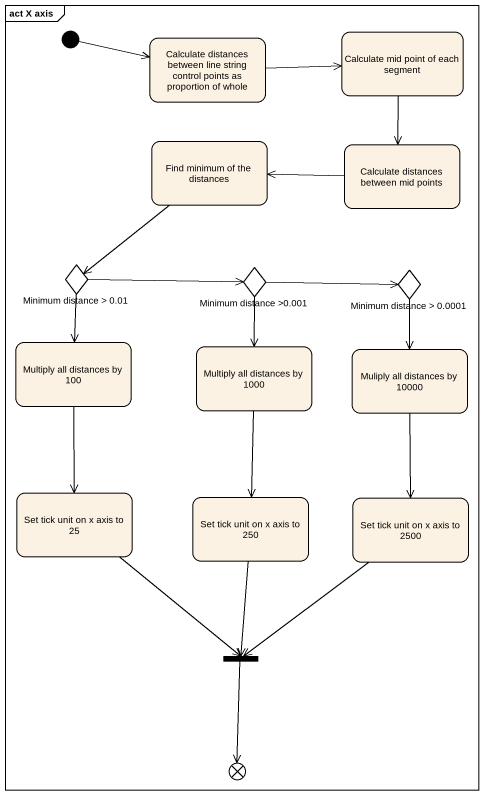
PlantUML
@startuml
mainframe act X axis
hide empty description
state "Calculate distances between line string control points as proportion of whole" as Calculate_distances_between
state "Calculate mid point of each segment" as Calculate_mid_point_of_each
state "Find minimum of the distances" as Find_minimum_of_the
state "Calculate distances between mid points" as Calculate_distances_between_2
state "Minimum distance > 0.01" as Minimum_distance_0_01 <<choice>>
state "Minimum distance >0.001" as Minimum_distance_0_001 <<choice>>
state "Minimum distance > 0.0001" as Minimum_distance_0_0001 <<choice>>
state "Multiply all distances by 100" as Multiply_all_distances_by
state "Multiply all distances by 1000" as Multiply_all_distances_by_2
state "Muliply all distances by 10000" as Muliply_all_distances_by
state "Set tick unit on x axis to 25" as Set_tick_unit_on_x_axis_to
state "Set tick unit on x axis to 250" as Set_tick_unit_on_x_axis_to_2
state "Set tick unit on x axis to 2500" as Set_tick_unit_on_x_axis_to_3
state fork1 <<join>>
state flowfinal1 <<end>>
[*] -right-> Calculate_distances_between
Calculate_distances_between -right-> Calculate_mid_point_of_each
Calculate_mid_point_of_each --> Calculate_distances_between_2
Find_minimum_of_the --> Minimum_distance_0_01
Calculate_distances_between_2 -left-> Find_minimum_of_the
Minimum_distance_0_01 -right-> Minimum_distance_0_001
Minimum_distance_0_01 --> Multiply_all_distances_by
Minimum_distance_0_001 -right-> Minimum_distance_0_0001
Minimum_distance_0_001 --> Multiply_all_distances_by_2
Minimum_distance_0_0001 --> Muliply_all_distances_by
Multiply_all_distances_by --> Set_tick_unit_on_x_axis_to
Multiply_all_distances_by_2 --> Set_tick_unit_on_x_axis_to_2
Muliply_all_distances_by --> Set_tick_unit_on_x_axis_to_3
Set_tick_unit_on_x_axis_to --> fork1
Set_tick_unit_on_x_axis_to_2 --> fork1
Set_tick_unit_on_x_axis_to_3 --> fork1
fork1 --> flowfinal1
@enduml
